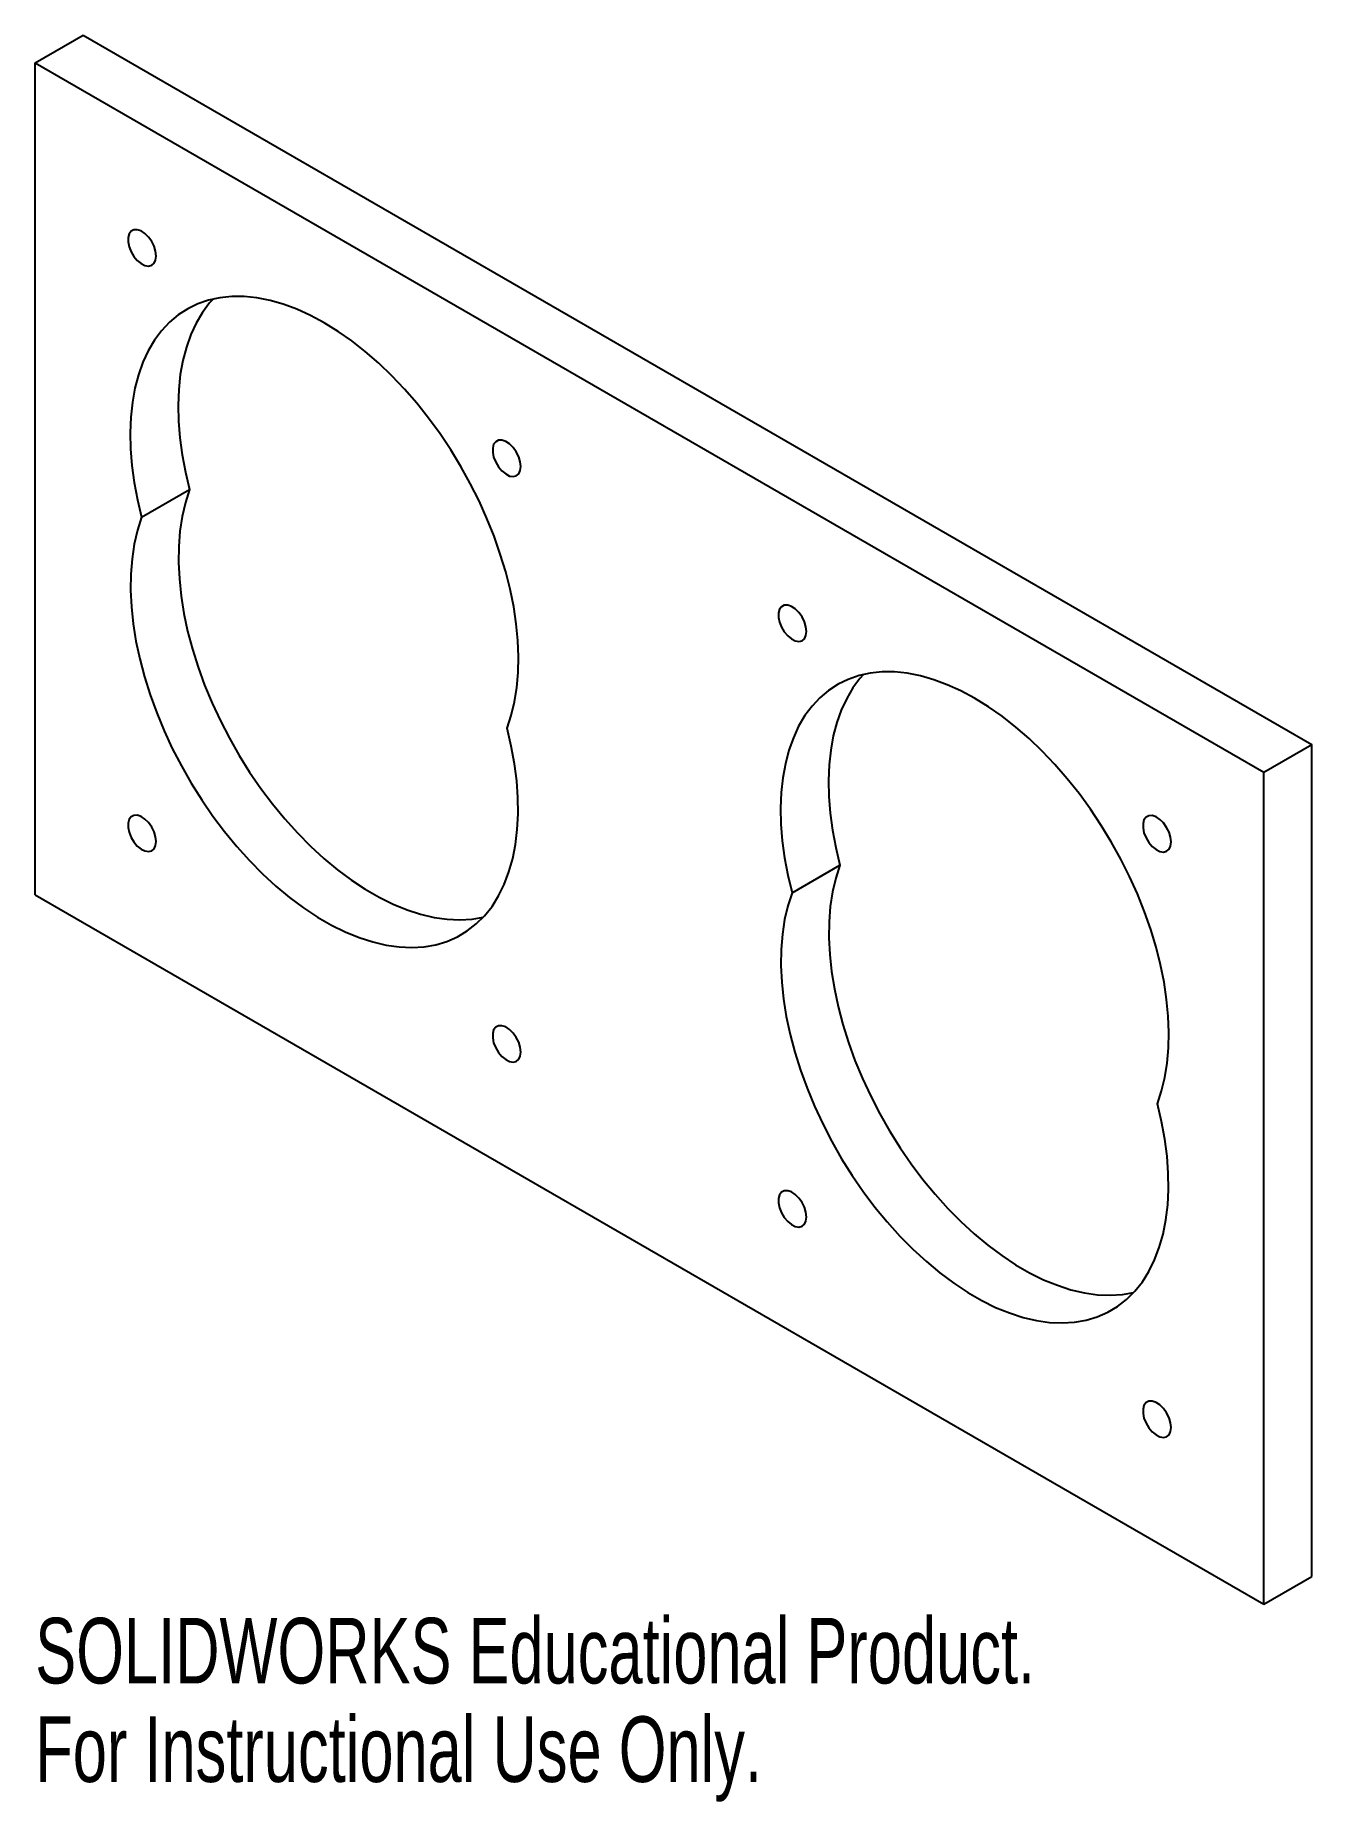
# Paper-space layout '_Isometric' of a CAD drawing. Header units: millimetres. Extents: x -28 to 66, y -80 to 51.
import ezdxf

# ---------------------------------------------------------------- set-up
doc = ezdxf.new("R2010")
doc.units = ezdxf.units.MM
doc.styles.add('SLDTEXTSTYLE0', font='TXT', dxfattribs={"width": 0.7})

psp = doc.layouts.new('_Isometric')

# ---------------------------------------------------------------- linework, layer by layer
at = {"color": 7, "linetype": 'Continuous', "lineweight": 25}
for p, q in [((-28.02, 48.53), (-24.48, 50.57)), ((-24.48, 50.57), (66.05, -1.69)), ((-28.02, -12.78), (-28.02, 48.53)), ((-28.02, 48.53), (62.51, -3.74)), ((-20.19, 15.05), (-16.65, 17.09)), ((62.51, -3.74), (66.05, -1.69)), ((66.05, -63), (66.05, -1.69)), ((62.51, -65.05), (62.51, -3.74)), ((27.75, -12.62), (31.28, -10.58)), ((-28.02, -12.78), (62.51, -65.05)), ((62.51, -65.05), (66.05, -63))]:
    psp.add_line(p, q, dxfattribs=at)
at = {"color": 7, "linetype": 'Continuous', "lineweight": 25, "flags": 128}
for points in [[(-19.11, 34.3), (-19.15, 34.65), (-19.26, 35.02), (-19.44, 35.37), (-19.67, 35.7), (-19.94, 35.96), (-20.22, 36.15), (-20.5, 36.24), (-20.75, 36.24), (-20.96, 36.13), (-21.11, 35.94), (-21.18, 35.67), (-21.18, 35.34), (-21.11, 34.98), (-20.96, 34.61), (-20.75, 34.27), (-20.5, 33.97), (-20.22, 33.75), (-19.94, 33.61), (-19.67, 33.56), (-19.44, 33.62), (-19.26, 33.77), (-19.15, 34), (-19.11, 34.3)], [(6.75, -0.5), (7.06, 0.44), (7.3, 1.44), (7.47, 2.5), (7.57, 3.61), (7.59, 4.76), (7.54, 5.96), (7.43, 7.19), (7.24, 8.45), (6.98, 9.74), (6.65, 11.03), (6.25, 12.34), (5.79, 13.65), (5.27, 14.96), (4.69, 16.25), (4.04, 17.53), (3.35, 18.79), (2.6, 20.01), (1.81, 21.2), (0.97, 22.35), (0.1, 23.45), (-0.81, 24.49), (-1.75, 25.48), (-2.71, 26.41), (-3.7, 27.26), (-4.69, 28.05), (-5.7, 28.75), (-6.72, 29.38), (-7.73, 29.92), (-8.74, 30.38), (-9.74, 30.75), (-10.72, 31.03), (-11.69, 31.22), (-12.63, 31.32), (-13.53, 31.32), (-14.41, 31.23), (-15.25, 31.05), (-16.04, 30.77), (-16.78, 30.41), (-17.48, 29.96), (-18.12, 29.42), (-18.71, 28.8), (-19.23, 28.1), (-19.69, 27.32), (-20.09, 26.47), (-20.41, 25.55), (-20.67, 24.56), (-20.86, 23.52), (-20.98, 22.43), (-21.03, 21.28), (-21, 20.1), (-20.9, 18.87), (-20.73, 17.62), (-20.49, 16.34), (-20.19, 15.05)], [(-14.91, 31.13), (-15.17, 30.84), (-15.69, 30.14), (-16.15, 29.36), (-16.55, 28.51), (-16.88, 27.59), (-17.14, 26.61), (-17.33, 25.56), (-17.44, 24.47), (-17.49, 23.32), (-17.46, 22.14), (-17.37, 20.91), (-17.2, 19.66), (-16.96, 18.38), (-16.65, 17.09)], [(7.76, 18.79), (7.72, 19.14), (7.61, 19.51), (7.43, 19.86), (7.2, 20.19), (6.93, 20.45), (6.65, 20.64), (6.37, 20.73), (6.12, 20.72), (5.91, 20.62), (5.76, 20.43), (5.69, 20.15), (5.69, 19.83), (5.76, 19.47), (5.91, 19.1), (6.12, 18.76), (6.37, 18.46), (6.65, 18.24), (6.93, 18.09), (7.2, 18.05), (7.43, 18.1), (7.61, 18.26), (7.72, 18.49), (7.76, 18.79)], [(-16.65, 17.09), (-16.96, 16.13), (-17.19, 15.11), (-17.36, 14.03), (-17.45, 12.9), (-17.46, 11.72), (-17.4, 10.5), (-17.27, 9.24), (-17.07, 7.96), (-16.79, 6.66), (-16.44, 5.34), (-16.02, 4.01), (-15.54, 2.68), (-14.99, 1.36), (-14.38, 0.05), (-13.71, -1.24), (-12.99, -2.51), (-12.22, -3.74), (-11.4, -4.93), (-10.53, -6.08), (-9.63, -7.17), (-8.7, -8.21), (-7.73, -9.18), (-6.75, -10.09), (-5.74, -10.93), (-4.72, -11.69), (-3.7, -12.37), (-2.67, -12.96), (-1.64, -13.47), (-0.62, -13.88), (0.38, -14.21), (1.37, -14.44), (2.33, -14.58), (3.27, -14.62), (4.17, -14.56), (4.99, -14.42)], [(-20.19, 15.05), (-20.49, 14.09), (-20.73, 13.07), (-20.89, 11.99), (-20.98, 10.86), (-21, 9.68), (-20.94, 8.46), (-20.81, 7.2), (-20.6, 5.92), (-20.32, 4.61), (-19.97, 3.29), (-19.56, 1.97), (-19.07, 0.64), (-18.53, -0.68), (-17.92, -1.99), (-17.25, -3.28), (-16.53, -4.55), (-15.75, -5.78), (-14.93, -6.97), (-14.07, -8.12), (-13.17, -9.21), (-12.23, -10.25), (-11.27, -11.23), (-10.28, -12.13), (-9.28, -12.97), (-8.26, -13.73), (-7.23, -14.41), (-6.2, -15), (-5.18, -15.51), (-4.16, -15.93), (-3.15, -16.25), (-2.16, -16.48), (-1.2, -16.62), (-0.27, -16.66), (0.63, -16.61), (1.5, -16.46), (2.32, -16.21), (3.09, -15.87), (3.81, -15.44), (4.48, -14.92), (5.09, -14.32), (5.64, -13.63), (6.12, -12.86), (6.54, -12.01), (6.89, -11.09), (7.17, -10.11), (7.37, -9.06), (7.5, -7.96), (7.56, -6.81), (7.55, -5.61), (7.46, -4.37), (7.29, -3.11), (7.06, -1.81), (6.75, -0.5)], [(28.82, 6.63), (28.78, 6.98), (28.67, 7.35), (28.49, 7.7), (28.26, 8.03), (27.99, 8.29), (27.71, 8.48), (27.43, 8.57), (27.18, 8.57), (26.97, 8.46), (26.82, 8.27), (26.75, 8), (26.75, 7.67), (26.82, 7.31), (26.97, 6.94), (27.18, 6.6), (27.43, 6.3), (27.71, 6.08), (27.99, 5.94), (28.26, 5.89), (28.49, 5.95), (28.67, 6.1), (28.78, 6.33), (28.82, 6.63)], [(54.68, -28.17), (54.99, -27.23), (55.23, -26.23), (55.4, -25.17), (55.5, -24.06), (55.52, -22.91), (55.48, -21.71), (55.36, -20.48), (55.17, -19.22), (54.91, -17.93), (54.58, -16.64), (54.19, -15.33), (53.72, -14.02), (53.2, -12.71), (52.62, -11.42), (51.98, -10.14), (51.28, -8.88), (50.53, -7.66), (49.74, -6.47), (48.91, -5.32), (48.03, -4.22), (47.12, -3.18), (46.18, -2.19), (45.22, -1.26), (44.24, -0.41), (43.24, 0.38), (42.23, 1.08), (41.21, 1.71), (40.2, 2.25), (39.19, 2.71), (38.19, 3.08), (37.21, 3.36), (36.24, 3.55), (35.31, 3.65), (34.4, 3.65), (33.52, 3.56), (32.69, 3.38), (31.89, 3.1), (31.15, 2.74), (30.45, 2.29), (29.81, 1.75), (29.23, 1.13), (28.7, 0.43), (28.24, -0.35), (27.85, -1.2), (27.52, -2.12), (27.26, -3.11), (27.07, -4.15), (26.95, -5.24), (26.9, -6.39), (26.93, -7.57), (27.03, -8.8), (27.2, -10.05), (27.44, -11.33), (27.75, -12.62)], [(33.02, 3.46), (32.76, 3.17), (32.24, 2.47), (31.78, 1.69), (31.38, 0.84), (31.05, -0.08), (30.79, -1.06), (30.6, -2.11), (30.49, -3.2), (30.44, -4.35), (30.47, -5.53), (30.56, -6.76), (30.73, -8.01), (30.97, -9.29), (31.28, -10.58)], [(-19.11, -8.85), (-19.15, -8.5), (-19.26, -8.13), (-19.44, -7.78), (-19.67, -7.45), (-19.94, -7.19), (-20.22, -7), (-20.5, -6.91), (-20.75, -6.92), (-20.96, -7.02), (-21.11, -7.21), (-21.18, -7.49), (-21.18, -7.81), (-21.11, -8.17), (-20.96, -8.54), (-20.75, -8.88), (-20.5, -9.18), (-20.22, -9.4), (-19.94, -9.54), (-19.67, -9.59), (-19.44, -9.53), (-19.26, -9.38), (-19.15, -9.15), (-19.11, -8.85)], [(55.69, -8.88), (55.65, -8.53), (55.54, -8.16), (55.36, -7.81), (55.13, -7.48), (54.86, -7.22), (54.58, -7.03), (54.3, -6.94), (54.05, -6.95), (53.84, -7.05), (53.69, -7.24), (53.62, -7.52), (53.62, -7.84), (53.69, -8.2), (53.84, -8.57), (54.05, -8.91), (54.3, -9.21), (54.58, -9.43), (54.86, -9.58), (55.13, -9.62), (55.36, -9.57), (55.54, -9.41), (55.65, -9.18), (55.69, -8.88)], [(31.28, -10.58), (30.97, -11.54), (30.74, -12.56), (30.57, -13.64), (30.48, -14.77), (30.47, -15.95), (30.53, -17.17), (30.66, -18.43), (30.87, -19.71), (31.14, -21.01), (31.49, -22.33), (31.91, -23.66), (32.39, -24.99), (32.94, -26.31), (33.55, -27.62), (34.22, -28.91), (34.94, -30.18), (35.71, -31.41), (36.53, -32.6), (37.4, -33.75), (38.3, -34.84), (39.23, -35.88), (40.2, -36.85), (41.18, -37.76), (42.19, -38.6), (43.21, -39.36), (44.23, -40.04), (45.26, -40.63), (46.29, -41.14), (47.31, -41.55), (48.31, -41.88), (49.3, -42.11), (50.26, -42.25), (51.2, -42.29), (52.1, -42.23), (52.92, -42.09)], [(27.75, -12.62), (27.44, -13.58), (27.2, -14.6), (27.04, -15.68), (26.95, -16.81), (26.93, -17.99), (26.99, -19.21), (27.12, -20.47), (27.33, -21.75), (27.61, -23.06), (27.96, -24.37), (28.37, -25.7), (28.86, -27.03), (29.41, -28.35), (30.01, -29.66), (30.68, -30.95), (31.4, -32.22), (32.18, -33.45), (33, -34.64), (33.86, -35.79), (34.76, -36.88), (35.7, -37.92), (36.66, -38.9), (37.65, -39.8), (38.65, -40.64), (39.67, -41.4), (40.7, -42.08), (41.73, -42.67), (42.75, -43.18), (43.77, -43.59), (44.78, -43.92), (45.77, -44.15), (46.73, -44.29), (47.66, -44.33), (48.57, -44.28), (49.43, -44.13), (50.25, -43.88), (51.02, -43.54), (51.74, -43.11), (52.41, -42.59), (53.02, -41.99), (53.57, -41.3), (54.05, -40.53), (54.47, -39.68), (54.82, -38.76), (55.1, -37.78), (55.3, -36.73), (55.44, -35.63), (55.49, -34.48), (55.48, -33.28), (55.39, -32.04), (55.23, -30.78), (54.99, -29.48), (54.68, -28.17)], [(7.76, -24.36), (7.72, -24.01), (7.61, -23.64), (7.43, -23.29), (7.2, -22.96), (6.93, -22.7), (6.65, -22.51), (6.37, -22.42), (6.12, -22.43), (5.91, -22.53), (5.76, -22.73), (5.69, -23), (5.69, -23.32), (5.76, -23.68), (5.91, -24.05), (6.12, -24.39), (6.37, -24.69), (6.65, -24.91), (6.93, -25.06), (7.2, -25.1), (7.43, -25.05), (7.61, -24.89), (7.72, -24.66), (7.76, -24.36)], [(28.82, -36.52), (28.78, -36.17), (28.67, -35.8), (28.49, -35.45), (28.26, -35.12), (27.99, -34.86), (27.71, -34.67), (27.43, -34.58), (27.18, -34.58), (26.97, -34.69), (26.82, -34.88), (26.75, -35.15), (26.75, -35.48), (26.82, -35.84), (26.97, -36.21), (27.18, -36.55), (27.43, -36.85), (27.71, -37.07), (27.99, -37.21), (28.26, -37.26), (28.49, -37.2), (28.67, -37.05), (28.78, -36.82), (28.82, -36.52)], [(55.69, -52.03), (55.65, -51.68), (55.54, -51.31), (55.36, -50.96), (55.13, -50.63), (54.86, -50.37), (54.58, -50.18), (54.3, -50.09), (54.05, -50.1), (53.84, -50.2), (53.69, -50.4), (53.62, -50.67), (53.62, -50.99), (53.69, -51.35), (53.84, -51.72), (54.05, -52.06), (54.3, -52.36), (54.58, -52.58), (54.86, -52.73), (55.13, -52.77), (55.36, -52.72), (55.54, -52.56), (55.65, -52.33), (55.69, -52.03)]]:
    psp.add_lwpolyline(points, dxfattribs=at)

# ---------------------------------------------------------------- texts
at = {"color": 7, "linetype": 'Continuous', "char_height": 4.8336, "attachment_point": 1, "style": 'SLDTEXTSTYLE0'}
for s, insert in [('SOLIDWORKS Educational Product.', (-28.02, -66.06)), ('For Instructional Use Only.', (-28.02, -73.32))]:
    psp.add_mtext(s, dxfattribs=dict(at, insert=insert))

doc.saveas('drawing.dxf')
